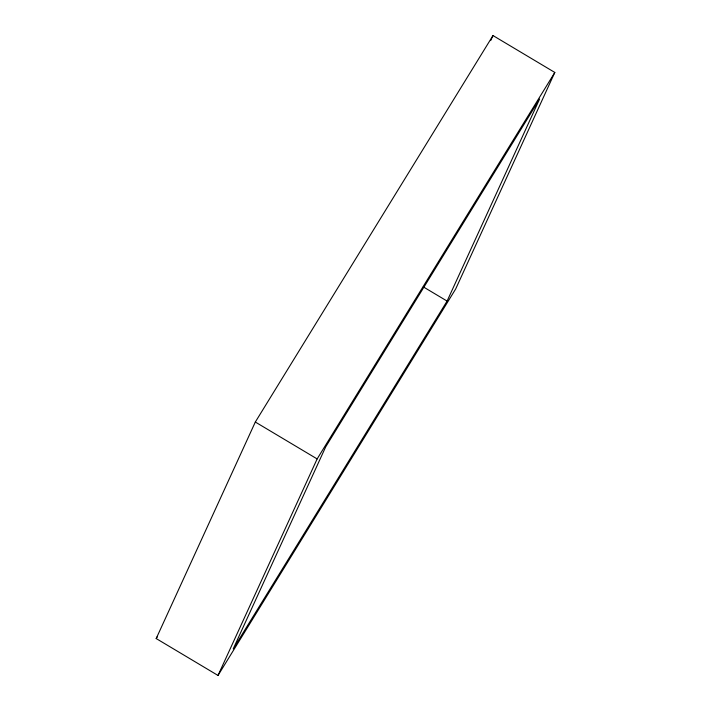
<?xml version="1.0" encoding="UTF-8"?>
<svg xmlns="http://www.w3.org/2000/svg" width="711" height="711" viewBox="0 0 711 711"><rect width="100%" height="100%" fill="white"/><g stroke="black" fill="none" stroke-linecap="round" stroke-linejoin="round"><path stroke-width="1.07" d="M156.189 638.549L255.32 422.032L492.99 35.55L554.811 72.451L455.68 288.968L218.01 675.45L156.189 638.549L157.353 636.656M490.679 40.589L492.99 35.55M218.01 675.45L317.142 458.933L554.811 72.451M447.095 301.082L539.622 98.989L325.727 446.819L233.199 648.912L447.095 301.082L423.321 286.889M255.32 422.032L317.142 458.933"/></g></svg>
